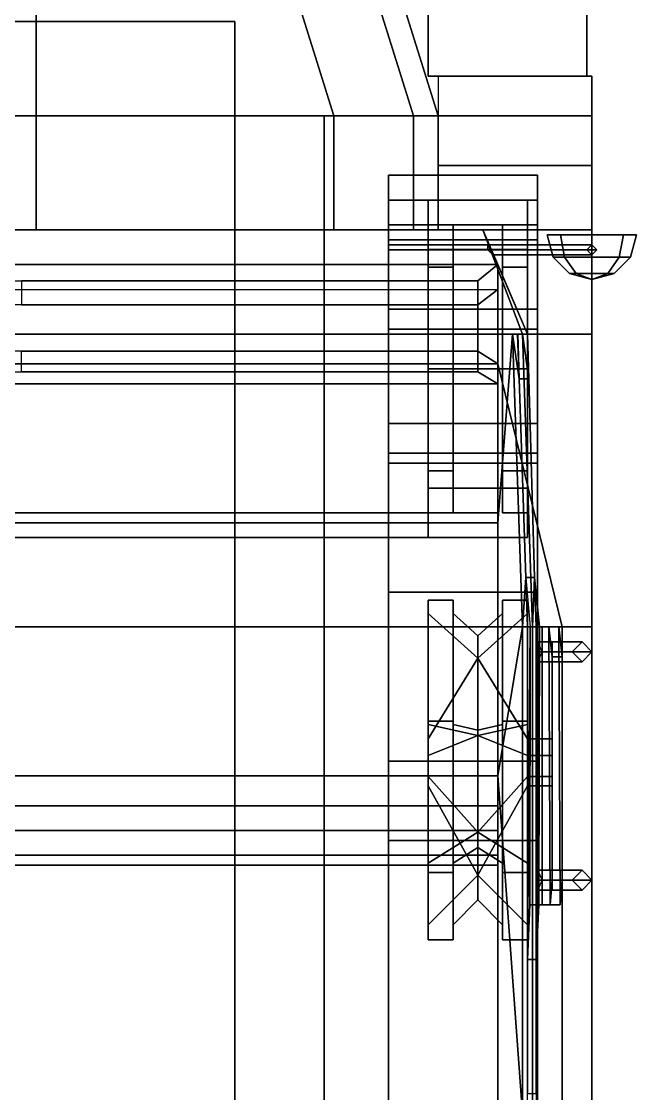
# Model space of a CAD drawing. Header units: millimetres. Extents: x -1.3 to 3, y -3.5 to 16.
# Drawn here: x 0.02 to 1.26, y -0.38 to 1.78 of the extents above; entities that cross this region are included whole.
import ezdxf

# ---------------------------------------------------------------- set-up
doc = ezdxf.new("R2010")
doc.units = ezdxf.units.MM
for name, color, linetype in [('fenders', 6, 'Continuous'), ('frame', 5, 'Continuous'), ('internals', 2, 'Continuous'), ('tent', 4, 'Continuous'), ('tracks', 3, 'Continuous'), ('wheels', 2, 'Continuous')]:
    doc.layers.add(name, color=color, linetype=linetype)

msp = doc.modelspace()

# ---------------------------------------------------------------- linework, layer by layer
for points in [[(-0.05, 2.9, 1.75), (-0.05, 1.59, 1.82), (0.05, 1.59, 1.82), (0.05, 2.9, 1.75)], [(0.05, 1.59, 1.82), (0.65, 1.59, 1.75), (0.24, 2.9, 1.72), (0.05, 2.9, 1.75)], [(0.24, 2.9, 1.72), (0.65, 1.59, 1.75), (0.81, 1.59, 1.69), (0.4, 2.9, 1.68)], [(0.81, 1.59, 1.69), (0.86, 1.59, 1.63), (0.45, 2.9, 1.63), (0.4, 2.9, 1.68)], [(0.86, 1.59, 1.63), (0.86, 1.59, 0.93), (0.45, 2.9, 0.93), (0.45, 2.9, 1.63)], [(0.84, 2.04, 0.51), (0.84, 1.67, 0.51), (0.84, 1.67, 0.94), (0.84, 2.04, 0.94)], [(1.16, 2.04, 0.51), (1.16, 1.67, 0.51), (0.84, 1.67, 0.51), (0.84, 2.04, 0.51)], [(0.84, 2.04, 0.94), (0.84, 1.67, 0.94), (1.16, 1.67, 0.94), (1.16, 2.04, 0.94)], [(1.16, 1.67, 0.94), (1.16, 1.67, 0.51), (1.16, 2.04, 0.51), (1.16, 2.04, 0.94)], [(0.84, 1.67, 0.94), (0.84, 1.67, 0.51), (1.16, 1.67, 0.51), (1.16, 1.67, 0.94)], [(0.05, 1.36, 1.82), (0.05, 1.59, 1.82), (-0.05, 1.59, 1.82), (-0.05, 1.36, 1.82)], [(0.65, 1.36, 1.75), (0.65, 1.59, 1.75), (0.05, 1.59, 1.82), (0.05, 1.36, 1.82)], [(0.63, -2.63, 1.21), (0.63, -3.01, 0.93), (0.63, 1.59, 0.93), (0.63, 1.15, 1.21)], [(0.63, 1.15, 1.21), (0.63, 1.59, 0.93), (0.63, 1.49, 1.06), (0.63, 1.36, 1.15)], [(0.81, 1.59, 1.69), (0.65, 1.59, 1.75), (0.65, 1.36, 1.75), (0.81, 1.36, 1.69)], [(0.86, 1.36, 1.63), (0.86, 1.59, 1.63), (0.81, 1.59, 1.69), (0.81, 1.36, 1.69)], [(0.86, 1.49, 1.06), (0.86, 1.59, 0.93), (0.86, 1.59, 1.63), (0.86, 1.36, 1.63)], [(0.86, 1.36, 1.15), (0.86, 1.49, 1.06), (0.86, 1.36, 1.63)], [(-0.95, 1.36, 1.84), (-0.98, 1.29, 1.86), (0.98, 1.29, 1.86), (0.95, 1.36, 1.84)], [(0.95, 1.36, 1.84), (0.05, 1.36, 1.82), (-0.05, 1.36, 1.82), (-0.95, 1.36, 1.84)], [(0.95, 1.36, 1.84), (0.65, 1.36, 1.75), (0.05, 1.36, 1.82), (0.95, 1.36, 1.84)], [(0.81, 1.36, 1.69), (0.65, 1.36, 1.75), (0.95, 1.36, 1.84)], [(0.95, 1.36, 1.84), (0.86, 1.36, 1.63), (0.81, 1.36, 1.69), (0.95, 1.36, 1.84)], [(0.95, 1.36, 1.84), (0.95, 1.36, 1.15), (0.86, 1.36, 1.15), (0.86, 1.36, 1.63)], [(0.98, 1.29, 1.86), (1.04, 1.15, 1.31), (0.95, 1.36, 1.15), (0.95, 1.36, 1.84)], [(1.04, 1.15, 1.31), (1.03, 1.15, 1.21), (0.95, 1.36, 1.15)], [(1.2336, 1.35, 1.9436), (1.26, 1.35, 1.88), (1.1064, 1.35, 1.8164), (1.08, 1.35, 1.88)], [(1.17, 1.35, 1.97), (1.2336, 1.35, 1.9436), (1.08, 1.35, 1.88), (1.1064, 1.35, 1.9436)], [(1.1149, 1.305, 1.9351), (1.1064, 1.35, 1.9436), (1.08, 1.35, 1.88), (1.0921, 1.305, 1.88)], [(1.0921, 1.305, 1.88), (1.08, 1.35, 1.88), (1.1064, 1.35, 1.8164), (1.1149, 1.305, 1.8249)], [(1.26, 1.35, 1.88), (1.2336, 1.35, 1.8164), (1.17, 1.35, 1.79), (1.1064, 1.35, 1.8164)], [(1.1149, 1.305, 1.8249), (1.1064, 1.35, 1.8164), (1.17, 1.35, 1.79), (1.17, 1.305, 1.8021)], [(1.17, 1.305, 1.9579), (1.17, 1.35, 1.97), (1.1064, 1.35, 1.9436), (1.1149, 1.305, 1.9351)], [(1.17, 1.305, 1.8021), (1.17, 1.35, 1.79), (1.2336, 1.35, 1.8164), (1.2251, 1.305, 1.8249)], [(1.2251, 1.305, 1.9351), (1.2336, 1.35, 1.9436), (1.17, 1.35, 1.97), (1.17, 1.305, 1.9579)], [(1.2479, 1.305, 1.88), (1.26, 1.35, 1.88), (1.2336, 1.35, 1.9436), (1.2251, 1.305, 1.9351)], [(1.2251, 1.305, 1.8249), (1.2336, 1.35, 1.8164), (1.26, 1.35, 1.88), (1.2479, 1.305, 1.88)], [(0.96, 1.33, 1.74), (0.96, 1.32, 1.75), (1.16, 1.32, 1.75), (1.17, 1.33, 1.74)], [(0.96, 1.32, 1.73), (0.96, 1.33, 1.74), (1.17, 1.33, 1.74), (1.18, 1.32, 1.73)], [(0.97, 1.31, 1.74), (0.96, 1.32, 1.73), (1.18, 1.32, 1.73), (1.17, 1.31, 1.74)], [(0.96, 1.32, 1.75), (0.97, 1.31, 1.74), (1.17, 1.31, 1.74), (1.16, 1.32, 1.75)], [(1.17, 1.33, 1.74), (1.16, 1.32, 1.75), (1.16, 1.32, 1.8), (1.17, 1.33, 1.81)], [(1.16, 1.32, 1.75), (1.17, 1.31, 1.74), (1.17, 1.31, 1.8), (1.16, 1.32, 1.8)], [(1.18, 1.32, 1.73), (1.17, 1.33, 1.74), (1.17, 1.33, 1.81), (1.18, 1.32, 1.8)], [(1.17, 1.31, 1.74), (1.18, 1.32, 1.73), (1.18, 1.32, 1.8), (1.17, 1.31, 1.8)], [(1.1382, 1.2721, 1.9118), (1.1149, 1.305, 1.9351), (1.0921, 1.305, 1.88), (1.125, 1.2721, 1.88)], [(1.125, 1.2721, 1.88), (1.0921, 1.305, 1.88), (1.1149, 1.305, 1.8249), (1.1382, 1.2721, 1.8482)], [(1.1382, 1.2721, 1.8482), (1.1149, 1.305, 1.8249), (1.17, 1.305, 1.8021), (1.17, 1.2721, 1.835)], [(1.17, 1.2721, 1.925), (1.17, 1.305, 1.9579), (1.1149, 1.305, 1.9351), (1.1382, 1.2721, 1.9118)], [(1.17, 1.2721, 1.835), (1.17, 1.305, 1.8021), (1.2251, 1.305, 1.8249), (1.2018, 1.2721, 1.8482)], [(1.2018, 1.2721, 1.9118), (1.2251, 1.305, 1.9351), (1.17, 1.305, 1.9579), (1.17, 1.2721, 1.925)], [(1.215, 1.2721, 1.88), (1.2479, 1.305, 1.88), (1.2251, 1.305, 1.9351), (1.2018, 1.2721, 1.9118)], [(1.2018, 1.2721, 1.8482), (1.2251, 1.305, 1.8249), (1.2479, 1.305, 1.88), (1.215, 1.2721, 1.88)], [(-0.98, 1.29, 1.86), (-1.04, 1.15, 1.86), (1.04, 1.15, 1.86), (0.98, 1.29, 1.86)], [(0.94, 1.2573, 1.95), (0.98, 1.29, 1.86), (-0.98, 1.29, 1.86), (-0.94, 1.2573, 1.95)], [(0.98, 1.09, 2.41), (0.98, 1.29, 1.86), (0.94, 1.2573, 1.95), (0.94, 1.1155, 2.34)], [(1.04, 1.15, 1.86), (1.04, 1.15, 1.31), (1.04, 1.15, 1.31), (0.98, 1.29, 1.86)], [(0.98, 1.05, 2.41), (0.98, 1.24, 1.86), (0.98, 1.29, 1.86), (0.98, 1.09, 2.41)], [(0.02, 1.2573, 1.95), (0.02, 1.2089, 1.95), (0.94, 1.2089, 1.95), (0.94, 1.2573, 1.95)], [(0.94, 1.2573, 1.95), (0.94, 1.2089, 1.95), (0.94, 1.0742, 2.34), (0.94, 1.1155, 2.34)], [(1.17, 1.26, 1.88), (1.1382, 1.2721, 1.9118), (1.125, 1.2721, 1.88), (1.17, 1.26, 1.88)], [(1.17, 1.26, 1.88), (1.125, 1.2721, 1.88), (1.1382, 1.2721, 1.8482), (1.17, 1.26, 1.88)], [(1.17, 1.26, 1.88), (1.17, 1.2721, 1.925), (1.1382, 1.2721, 1.9118), (1.17, 1.26, 1.88)], [(1.17, 1.26, 1.88), (1.1382, 1.2721, 1.8482), (1.17, 1.2721, 1.835), (1.17, 1.26, 1.88)], [(1.17, 1.26, 1.88), (1.2018, 1.2721, 1.9118), (1.17, 1.2721, 1.925), (1.17, 1.26, 1.88)], [(1.17, 1.26, 1.88), (1.215, 1.2721, 1.88), (1.2018, 1.2721, 1.9118), (1.17, 1.26, 1.88)], [(1.17, 1.26, 1.88), (1.2018, 1.2721, 1.8482), (1.215, 1.2721, 1.88), (1.17, 1.26, 1.88)], [(1.17, 1.26, 1.88), (1.17, 1.2721, 1.835), (1.2018, 1.2721, 1.8482), (1.17, 1.26, 1.88)], [(-0.94, 1.2089, 1.95), (-0.98, 1.24, 1.86), (0.98, 1.24, 1.86), (0.94, 1.2089, 1.95)], [(0.94, 1.0742, 2.34), (0.94, 1.2089, 1.95), (0.98, 1.24, 1.86), (0.98, 1.05, 2.41)], [(-1.04, 1.15, 1.86), (-0.98, 1.15, 1.85), (-0.06, 1.15, 1.85), (1.04, 1.15, 1.86)], [(-1.0204, 1.15, 1.4), (-1.02, 1.15, 1.31), (1.02, 1.15, 1.31), (1.0204, 1.15, 1.4)], [(-1.02, 1.15, 1.31), (-1.01, 1.15, 1.21), (1.01, 1.15, 1.21), (1.02, 1.15, 1.31)], [(-0.98, 0.77, 1.21), (0.98, 0.77, 1.21), (1.01, 1.15, 1.21), (-1.01, 1.15, 1.21)], [(-0.06, 1.15, 1.85), (-0.06, 1.15, 1.4), (1.0204, 1.15, 1.4), (1.04, 1.15, 1.86)], [(0.98, 0.26, 1.21), (1.03, 0.56, 1.21), (1.01, 1.15, 1.21), (0.98, 0.77, 1.21)], [(1.0231, 1.06, 1.31), (1.01, 1.15, 1.21), (1.03, 0.56, 1.21), (1.0366, 0.66, 1.31)], [(1.0231, 1.06, 1.31), (1.02, 1.15, 1.31), (1.01, 1.15, 1.21)], [(1.0231, 1.06, 1.31), (1.0204, 1.15, 1.4), (1.02, 1.15, 1.31)], [(1.0427, 1.06, 1.31), (1.04, 1.15, 1.4), (1.0204, 1.15, 1.4), (1.0231, 1.06, 1.31)], [(1.04, 1.15, 1.4), (1.04, 1.15, 1.86), (1.04, 1.15, 1.86), (1.0204, 1.15, 1.4)], [(1.05, 0.56, 1.21), (1.03, 1.15, 1.21), (1.0427, 1.06, 1.31), (1.0545, 0.66, 1.31)], [(1.0427, 1.06, 1.31), (1.03, 1.15, 1.21), (1.04, 1.15, 1.31), (1.0427, 1.06, 1.31)], [(1.0427, 1.06, 1.31), (1.04, 1.15, 1.31), (1.04, 1.15, 1.4), (1.0427, 1.06, 1.31)], [(0.98, 1.09, 2.41), (0.94, 1.1155, 2.34), (-0.94, 1.1155, 2.34), (-0.98, 1.09, 2.41)], [(0.94, 1.1155, 2.34), (0.94, 1.0742, 2.34), (0.02, 1.0742, 2.34), (0.02, 1.1155, 2.34)], [(-0.98, 1.09, 2.41), (-0.98, 1.05, 2.41), (0.98, 1.05, 2.41), (0.98, 1.09, 2.41)], [(-0.98, 1.05, 2.41), (-0.94, 1.0742, 2.34), (0.94, 1.0742, 2.34), (0.98, 1.05, 2.41)], [(1.054, 0.66, 1.31), (1.0427, 1.06, 1.31), (1.0231, 1.06, 1.31), (1.0366, 0.66, 1.31)], [(1.04, 0.56, 1.31), (1.0366, 0.66, 1.31), (1.03, 0.56, 1.21)], [(1.0641, 0.56, 1.4), (1.0545, 0.66, 1.31), (1.0366, 0.66, 1.31), (1.0453, 0.56, 1.4)], [(1.05, 0.56, 1.21), (1.05, 0.56, 1.21), (1.0545, 0.66, 1.31), (1.0574, 0.56, 1.31)], [(1.0574, 0.56, 1.31), (1.0574, 0.56, 1.31), (1.0545, 0.66, 1.31), (1.0641, 0.56, 1.4)], [(1.03, -0.42, 1.21), (1.03, -0.42, 1.21), (1.03, 0.56, 1.21), (0.98, 0.26, 1.21)], [(1.04, 0.56, 1.31), (1.03, 0.56, 1.21), (1.03, -1.77, 1.21), (1.04, -1.77, 1.31)], [(1.04, -0.11, 1.31), (1.0447, 0, 1.39), (1.0453, 0.56, 1.4)], [(1.0453, 0.56, 1.4), (1.04, 0.56, 1.31), (1.04, -0.11, 1.31)], [(1.05, 0.56, 1.48), (1.0453, 0.56, 1.4), (1.0447, 0, 1.39), (1.05, 0, 1.48)], [(1.07, 0.56, 1.48), (1.0641, 0.56, 1.4), (1.0453, 0.56, 1.4), (1.05, 0.56, 1.48)], [(1.05, -1.77, 1.21), (1.05, 0.56, 1.21), (1.0574, 0.56, 1.31), (1.0574, -1.77, 1.31)], [(1.083, 0.56, 1.86), (1.05, 0.56, 1.48), (1.05, 0, 1.48), (1.0857, 0, 1.89)], [(1.103, 0.56, 1.86), (1.07, 0.56, 1.48), (1.05, 0.56, 1.48), (1.083, 0.56, 1.86)], [(1.0641, 0.56, 1.4), (1.0641, 0.56, 1.4), (1.0633, 0, 1.39), (1.0574, -0.11, 1.31)], [(1.0574, -0.11, 1.31), (1.0574, -0.11, 1.31), (1.0574, 0.56, 1.31), (1.0641, 0.56, 1.4)], [(1.0633, 0, 1.39), (1.0641, 0.56, 1.4), (1.07, 0.56, 1.48), (1.07, 0, 1.48)], [(1.07, 0, 1.48), (1.07, 0.56, 1.48), (1.103, 0.56, 1.86), (1.1057, 0, 1.89)], [(1.09, 0.5, 1.94), (1.083, 0.56, 1.86), (1.0857, 0, 1.89), (1.09, 0.05, 1.94)], [(1.11, 0.5, 1.94), (1.103, 0.56, 1.86), (1.083, 0.56, 1.86), (1.09, 0.5, 1.94)], [(1.1057, 0, 1.89), (1.103, 0.56, 1.86), (1.11, 0.5, 1.94), (1.11, 0.05, 1.94)], [(1.06, 0.53, 1.46), (1.07, 0.51, 1.48), (1.13, 0.51, 1.48), (1.15, 0.53, 1.46)], [(1.06, 0.51, 1.44), (1.06, 0.53, 1.46), (1.15, 0.53, 1.46), (1.17, 0.51, 1.44)], [(1.09, 0.53, 1.75), (1.09, 0.51, 1.77), (1.17, 0.51, 1.77), (1.15, 0.53, 1.75)], [(1.09, 0.51, 1.73), (1.09, 0.53, 1.75), (1.15, 0.53, 1.75), (1.13, 0.51, 1.73)], [(1.13, 0.51, 1.73), (1.15, 0.53, 1.75), (1.15, 0.53, 1.46), (1.13, 0.51, 1.48)], [(1.15, 0.53, 1.75), (1.17, 0.51, 1.77), (1.17, 0.51, 1.44), (1.15, 0.53, 1.46)], [(1.07, 0.51, 1.48), (1.06, 0.49, 1.46), (1.15, 0.49, 1.46), (1.13, 0.51, 1.48)], [(1.06, 0.49, 1.46), (1.06, 0.51, 1.44), (1.17, 0.51, 1.44), (1.15, 0.49, 1.46)], [(1.09, 0.51, 1.77), (1.09, 0.49, 1.75), (1.15, 0.49, 1.75), (1.17, 0.51, 1.77)], [(1.09, 0.49, 1.75), (1.09, 0.51, 1.73), (1.13, 0.51, 1.73), (1.15, 0.49, 1.75)], [(1.11, 0.05, 1.94), (1.11, 0.5, 1.94), (1.09, 0.5, 1.94), (1.09, 0.05, 1.94)], [(1.15, 0.49, 1.75), (1.13, 0.51, 1.73), (1.13, 0.51, 1.48), (1.15, 0.49, 1.46)], [(1.17, 0.51, 1.77), (1.15, 0.49, 1.75), (1.15, 0.49, 1.46), (1.17, 0.51, 1.44)], [(-1.03, -0.42, 1.21), (1.03, -0.42, 1.21), (0.98, 0.26, 1.21), (-0.98, 0.26, 1.21)], [(1.06, 0.05, 1.44), (1.06, 0.07, 1.46), (1.15, 0.07, 1.46), (1.17, 0.05, 1.44)], [(1.06, 0.07, 1.46), (1.07, 0.05, 1.48), (1.13, 0.05, 1.48), (1.15, 0.07, 1.46)], [(1.09, 0.05, 1.73), (1.09, 0.07, 1.75), (1.15, 0.07, 1.75), (1.13, 0.05, 1.73)], [(1.09, 0.07, 1.75), (1.09, 0.05, 1.77), (1.17, 0.05, 1.77), (1.15, 0.07, 1.75)], [(1.13, 0.05, 1.73), (1.15, 0.07, 1.75), (1.15, 0.07, 1.46), (1.13, 0.05, 1.48)], [(1.15, 0.07, 1.75), (1.17, 0.05, 1.77), (1.17, 0.05, 1.44), (1.15, 0.07, 1.46)], [(1.06, 0.03, 1.46), (1.06, 0.05, 1.44), (1.17, 0.05, 1.44), (1.15, 0.03, 1.46)], [(1.07, 0.05, 1.48), (1.06, 0.03, 1.46), (1.15, 0.03, 1.46), (1.13, 0.05, 1.48)], [(1.1057, 0, 1.89), (1.11, 0.05, 1.94), (1.09, 0.05, 1.94), (1.0857, 0, 1.89)], [(1.09, 0.03, 1.75), (1.09, 0.05, 1.73), (1.13, 0.05, 1.73), (1.15, 0.03, 1.75)], [(1.09, 0.05, 1.77), (1.09, 0.03, 1.75), (1.15, 0.03, 1.75), (1.17, 0.05, 1.77)], [(1.15, 0.03, 1.75), (1.13, 0.05, 1.73), (1.13, 0.05, 1.48), (1.15, 0.03, 1.46)], [(1.17, 0.05, 1.77), (1.15, 0.03, 1.75), (1.15, 0.03, 1.46), (1.17, 0.05, 1.44)], [(1.0574, -0.11, 1.31), (1.0633, 0, 1.39), (1.0447, 0, 1.39), (1.04, -0.11, 1.31)], [(1.0633, 0, 1.39), (1.07, 0, 1.48), (1.05, 0, 1.48), (1.0447, 0, 1.39)], [(1.07, 0, 1.48), (1.1057, 0, 1.89), (1.0857, 0, 1.89), (1.05, 0, 1.48)], [(1.0574, -0.38, 1.31), (1.0574, -0.11, 1.31), (1.04, -0.11, 1.31), (1.04, -0.38, 1.31)]]:
    msp.add_3dface(points)
at = {"layer": 'fenders'}
for points in [[(0.86, 1.67, 0.74), (0.86, 1.59, 0.93), (1.17, 1.59, 0.93), (1.17, 1.67, 0.74)], [(0.86, 1.67, 0.55), (0.86, 1.67, 0.74), (1.17, 1.67, 0.74), (1.17, 1.67, 0.55)], [(1.17, 1.67, 0.74), (1.17, 1.59, 0.93), (1.17, 1.54, 0.8), (1.17, 1.58, 0.69)], [(1.17, 1.67, 0.55), (1.17, 1.67, 0.74), (1.17, 1.58, 0.69), (1.17, 1.58, 0.57)], [(0.86, 1.59, 0.93), (0.86, 1.49, 1.06), (1.17, 1.49, 1.06), (1.17, 1.59, 0.93)], [(1.17, 1.59, 0.93), (1.17, 1.49, 1.06), (1.17, 1.49, 0.89), (1.17, 1.54, 0.8)], [(0.86, 1.49, 1.06), (0.86, 1.36, 1.15), (1.17, 1.36, 1.15), (1.17, 1.49, 1.06)], [(1.17, 1.49, 1.06), (1.17, 1.36, 1.15), (1.17, 1.36, 1.02), (1.17, 1.49, 0.89)], [(0.95, 1.36, 1.15), (1.03, 1.15, 1.21), (1.17, 1.15, 1.21), (1.17, 1.36, 1.15)], [(1.17, 1.36, 1.15), (1.17, 1.15, 1.21), (1.17, 1.15, 1.11), (1.17, 1.36, 1.02)], [(1.03, 1.15, 1.21), (1.05, 0.56, 1.21), (1.17, 0.56, 1.21), (1.17, 1.15, 1.21)], [(1.17, 1.15, 1.21), (1.17, 0.56, 1.21), (1.17, 0.56, 1.11), (1.17, 1.15, 1.11)], [(1.05, 0.56, 1.21), (1.05, -2.63, 1.21), (1.17, -2.63, 1.21), (1.17, 0.56, 1.21)], [(1.17, 0.56, 1.21), (1.17, -2.63, 1.21), (1.17, -2.56, 1.11), (1.17, 0.56, 1.11)]]:
    msp.add_3dface(points, dxfattribs=at)
at = {"layer": 'frame'}
for points in [[(-0.45, 1.78, 0.93), (-0.45, -3.07, 0.93), (0.45, -3.07, 0.93), (0.45, 1.78, 0.93)], [(0.45, 1.78, 0.67), (0.45, 1.29, 0.39), (-0.45, 1.29, 0.39), (-0.45, 1.78, 0.67)], [(0.31, 1.78, 0.93), (0.31, 1.78, 0.67), (-0.31, 1.78, 0.67), (-0.31, 1.78, 0.93)], [(0.45, -3.07, 0.93), (0.45, -3.07, 0.62), (0.45, 1.78, 0.67), (0.45, 1.78, 0.93)], [(0.45, -3.07, 0.62), (0.45, -2.73, 0.39), (0.45, 1.29, 0.39), (0.45, 1.78, 0.67)], [(0.45, 1.29, 0.39), (0.45, -2.73, 0.39), (-0.45, -2.73, 0.39), (-0.45, 1.29, 0.39)]]:
    msp.add_3dface(points, dxfattribs=at)
at = {"layer": 'internals'}
for points in [[(0.98, 0.74, 1.53), (0.98, 0.79, 1.48), (-0.98, 0.79, 1.48), (-0.98, 0.74, 1.53)], [(0.98, 0.79, 1.48), (0.98, 0.79, 1.42), (-0.98, 0.79, 1.42), (-0.98, 0.79, 1.48)], [(0.98, 0.79, 1.42), (0.98, 0.77, 1.39), (-0.98, 0.77, 1.39), (-0.98, 0.79, 1.42)], [(0.98, 0.26, 1.49), (0.98, 0.26, 1.21), (0.98, 0.79, 1.48), (0.98, 0.74, 1.53)], [(0.98, 0.26, 1.21), (0.98, 0.77, 1.39), (0.98, 0.79, 1.42), (0.98, 0.79, 1.48)], [(0.98, 0.77, 1.39), (0.98, 0.77, 1.21), (-0.98, 0.77, 1.21), (-0.98, 0.77, 1.39)], [(0.98, 0.26, 1.21), (0.98, 0.77, 1.21), (0.98, 0.77, 1.21), (0.98, 0.77, 1.39)], [(-0.98, 0.74, 1.53), (-0.98, 0.26, 1.49), (0.98, 0.26, 1.49), (0.98, 0.74, 1.53)], [(0.98, 0.2, 1.95), (0.98, 0.26, 1.49), (-0.98, 0.26, 1.49), (-0.98, 0.2, 1.95)], [(0.98, 0.26, 1.21), (0.98, 0.08, 1.94), (-0.98, 0.08, 1.94), (-0.98, 0.26, 1.21)], [(0.98, 0.15, 1.98), (0.98, 0.26, 1.21), (0.98, 0.26, 1.49), (0.98, 0.2, 1.95)], [(0.98, 0.1, 1.98), (0.98, 0.08, 1.94), (0.98, 0.26, 1.21), (0.98, 0.15, 1.98)], [(-0.98, 0.2, 1.95), (-0.98, 0.15, 1.98), (0.98, 0.15, 1.98), (0.98, 0.2, 1.95)], [(-0.98, 0.15, 1.98), (-0.98, 0.1, 1.98), (0.98, 0.1, 1.98), (0.98, 0.15, 1.98)], [(-0.98, 0.1, 1.98), (-0.98, 0.08, 1.94), (0.98, 0.08, 1.94), (0.98, 0.1, 1.98)]]:
    msp.add_3dface(points, dxfattribs=at)
at = {"layer": 'tent'}
for points in [[(-0.98, 1.09, 2.42), (-0.98, 0.56, 2.61), (0.98, 0.56, 2.61), (0.98, 1.09, 2.42)], [(1.11, 0.56, 2.41), (0.98, 1.09, 2.41), (0.98, 1.09, 2.42), (1.11, 0.56, 2.54)], [(1.11, 0.56, 2.54), (0.98, 1.09, 2.42), (0.98, 1.09, 2.42), (0.98, 0.56, 2.61)], [(-0.98, 0.56, 2.61), (-0.98, -0.48, 2.67), (0.98, -0.48, 2.67), (0.98, 0.56, 2.61)], [(1.11, -0.48, 2.58), (1.11, 0.56, 2.54), (0.98, 0.56, 2.61), (0.98, -0.48, 2.67)], [(1.11, -0.48, 2.41), (1.11, 0.56, 2.41), (1.11, 0.56, 2.54), (1.11, -0.48, 2.58)]]:
    msp.add_3dface(points, dxfattribs=at)
at = {"layer": 'tracks'}
for points in [[(1.06, 1.37, 0.86), (1.06, 1.47, 0.69), (0.76, 1.47, 0.69), (0.76, 1.37, 0.86)], [(0.76, 1.37, 0.86), (0.76, 1.47, 0.69), (0.76, 1.42, 0.69), (0.76, 1.33, 0.82)], [(1.06, 1.47, 0.69), (1.06, 1.47, 0.49), (0.76, 1.47, 0.49), (0.76, 1.47, 0.69)], [(0.76, 1.47, 0.69), (0.76, 1.47, 0.49), (0.76, 1.42, 0.49), (0.76, 1.42, 0.69)], [(0.76, 1.47, 0.49), (0.76, 1.34, 0.29), (0.76, 1.32, 0.33), (0.76, 1.42, 0.49)], [(1.06, 1.47, 0.49), (1.06, 1.34, 0.29), (0.76, 1.34, 0.29), (0.76, 1.47, 0.49)], [(1.06, 1.42, 0.69), (1.06, 1.47, 0.69), (1.06, 1.37, 0.86), (1.06, 1.33, 0.82)], [(1.06, 1.42, 0.49), (1.06, 1.47, 0.49), (1.06, 1.47, 0.69), (1.06, 1.42, 0.69)], [(1.06, 1.32, 0.33), (1.06, 1.34, 0.29), (1.06, 1.47, 0.49), (1.06, 1.42, 0.49)], [(0.76, 1.33, 0.82), (0.76, 1.42, 0.69), (1.06, 1.42, 0.69), (1.06, 1.33, 0.82)], [(0.76, 1.42, 0.69), (0.76, 1.42, 0.49), (1.06, 1.42, 0.49), (1.06, 1.42, 0.69)], [(0.76, 1.42, 0.49), (0.76, 1.32, 0.33), (1.06, 1.32, 0.33), (1.06, 1.42, 0.49)], [(0.76, 1.2, 0.99), (0.76, 1.37, 0.86), (0.76, 1.33, 0.82), (0.76, 1.16, 0.93)], [(1.06, 1.2, 0.99), (1.06, 1.37, 0.86), (0.76, 1.37, 0.86), (0.76, 1.2, 0.99)], [(1.06, 1.33, 0.82), (1.06, 1.37, 0.86), (1.06, 1.2, 0.99), (1.06, 1.16, 0.93)], [(0.76, 1.34, 0.29), (0.76, 0.91, 0.1), (0.76, 0.89, 0.14), (0.76, 1.32, 0.33)], [(1.06, 1.34, 0.29), (1.06, 0.91, 0.1), (0.76, 0.91, 0.1), (0.76, 1.34, 0.29)], [(1.06, 0.89, 0.14), (1.06, 0.91, 0.1), (1.06, 1.34, 0.29), (1.06, 1.32, 0.33)], [(0.76, 1.16, 0.93), (0.76, 1.33, 0.82), (1.06, 1.33, 0.82), (1.06, 1.16, 0.93)], [(0.76, 1.32, 0.33), (0.76, 0.89, 0.14), (1.06, 0.89, 0.14), (1.06, 1.32, 0.33)], [(1.06, 0.97, 0.99), (1.06, 1.2, 0.99), (0.76, 1.2, 0.99), (0.76, 0.97, 0.99)], [(0.76, 0.97, 0.99), (0.76, 1.2, 0.99), (0.76, 1.16, 0.93), (0.76, 0.97, 0.93)], [(1.06, 1.16, 0.93), (1.06, 1.2, 0.99), (1.06, 0.97, 0.99), (1.06, 0.97, 0.93)], [(0.76, 0.97, 0.93), (0.76, 1.16, 0.93), (1.06, 1.16, 0.93), (1.06, 0.97, 0.93)], [(0.76, 0.63, 0.87), (0.76, 0.97, 0.93), (1.06, 0.97, 0.93), (1.06, 0.63, 0.87)], [(0.76, 0.63, 0.93), (0.76, 0.97, 0.99), (0.76, 0.97, 0.93), (0.76, 0.63, 0.87)], [(1.06, 0.63, 0.93), (1.06, 0.97, 0.99), (0.76, 0.97, 0.99), (0.76, 0.63, 0.93)], [(1.06, 0.97, 0.93), (1.06, 0.97, 0.99), (1.06, 0.63, 0.93), (1.06, 0.63, 0.87)], [(0.76, 0.91, 0.1), (0.76, 0.13, 0.04), (0.76, 0.13, 0.1), (0.76, 0.89, 0.14)], [(1.06, 0.91, 0.1), (1.06, 0.13, 0.04), (0.76, 0.13, 0.04), (0.76, 0.91, 0.1)], [(1.06, 0.13, 0.1), (1.06, 0.13, 0.04), (1.06, 0.91, 0.1), (1.06, 0.89, 0.14)], [(0.76, 0.89, 0.14), (0.76, 0.13, 0.1), (1.06, 0.13, 0.1), (1.06, 0.89, 0.14)], [(1.06, 0.29, 0.87), (1.06, 0.63, 0.93), (0.76, 0.63, 0.93), (0.76, 0.29, 0.87)], [(0.76, 0.29, 0.87), (0.76, 0.63, 0.93), (0.76, 0.63, 0.87), (0.76, 0.29, 0.82)], [(0.76, 0.29, 0.82), (0.76, 0.63, 0.87), (1.06, 0.63, 0.87), (1.06, 0.29, 0.82)], [(1.06, 0.63, 0.87), (1.06, 0.63, 0.93), (1.06, 0.29, 0.87), (1.06, 0.29, 0.82)], [(0.76, -2.02, 0.87), (0.76, 0.29, 0.87), (0.76, 0.29, 0.82), (0.76, -2.02, 0.82)], [(1.06, -2.02, 0.87), (1.06, 0.29, 0.87), (0.76, 0.29, 0.87), (0.76, -2.02, 0.87)], [(0.76, -2.02, 0.82), (0.76, 0.29, 0.82), (1.06, 0.29, 0.82), (1.06, -2.02, 0.82)], [(1.06, 0.29, 0.82), (1.06, 0.29, 0.87), (1.06, -2.02, 0.87), (1.06, -2.02, 0.82)], [(0.76, 0.13, 0.04), (0.76, -2.2, 0.04), (0.76, -2.2, 0.1), (0.76, 0.13, 0.1)], [(1.06, 0.13, 0.04), (1.06, -2.2, 0.04), (0.76, -2.2, 0.04), (0.76, 0.13, 0.04)], [(0.76, 0.13, 0.1), (0.76, -2.2, 0.1), (1.06, -2.2, 0.1), (1.06, 0.13, 0.1)], [(1.06, -2.2, 0.1), (1.06, -2.2, 0.04), (1.06, 0.13, 0.04), (1.06, 0.13, 0.1)]]:
    msp.add_3dface(points, dxfattribs=at)
at = {"layer": 'wheels'}
for points in [[(1.04, 1.3204, 0.8104), (1.04, 1.42, 0.57), (0.84, 1.42, 0.57), (0.84, 1.3204, 0.8104)], [(0.84, 1.3204, 0.8104), (0.84, 1.42, 0.57), (0.84, 1.37, 0.57), (0.84, 1.2851, 0.7751)], [(1.04, 1.42, 0.57), (1.04, 1.3204, 0.3296), (0.84, 1.3204, 0.3296), (0.84, 1.42, 0.57)], [(0.84, 1.42, 0.57), (0.84, 1.3204, 0.3296), (0.84, 1.2851, 0.3649), (0.84, 1.37, 0.57)], [(1.04, 1.42, 0.57), (1.04, 1.3204, 0.8104), (1.04, 1.2851, 0.7751), (1.04, 1.37, 0.57)], [(1.04, 1.3204, 0.3296), (1.04, 1.42, 0.57), (1.04, 1.37, 0.57), (1.04, 1.2851, 0.3649)], [(0.89, 1.2851, 0.3649), (0.89, 1.37, 0.57), (0.84, 1.37, 0.57), (0.84, 1.2851, 0.3649)], [(0.89, 1.37, 0.57), (0.89, 1.2851, 0.7751), (0.84, 1.2851, 0.7751), (0.84, 1.37, 0.57)], [(0.89, 0.8749, 0.3649), (0.89, 1.37, 0.57), (0.89, 1.2851, 0.3649), (0.89, 1.08, 0.28)], [(0.89, 0.79, 0.57), (0.89, 1.2851, 0.7751), (0.89, 1.37, 0.57), (0.89, 0.8749, 0.3649)], [(0.99, 1.2851, 0.7751), (0.99, 1.08, 0.86), (0.99, 0.8749, 0.7751), (0.99, 1.37, 0.57)], [(0.99, 1.37, 0.57), (0.99, 0.8749, 0.7751), (0.99, 0.79, 0.57), (0.99, 1.2851, 0.3649)], [(0.99, 1.37, 0.57), (0.99, 1.2851, 0.3649), (1.04, 1.2851, 0.3649), (1.04, 1.37, 0.57)], [(0.99, 1.2851, 0.7751), (0.99, 1.37, 0.57), (1.04, 1.37, 0.57), (1.04, 1.2851, 0.7751)], [(1.04, 1.3204, 0.3296), (1.04, 1.08, 0.23), (0.84, 1.08, 0.23), (0.84, 1.3204, 0.3296)], [(0.84, 1.3204, 0.3296), (0.84, 1.08, 0.23), (0.84, 1.08, 0.28), (0.84, 1.2851, 0.3649)], [(0.84, 1.08, 0.91), (0.84, 1.3204, 0.8104), (0.84, 1.2851, 0.7751), (0.84, 1.08, 0.86)], [(1.04, 1.08, 0.91), (1.04, 1.3204, 0.8104), (0.84, 1.3204, 0.8104), (0.84, 1.08, 0.91)], [(1.04, 1.08, 0.23), (1.04, 1.3204, 0.3296), (1.04, 1.2851, 0.3649), (1.04, 1.08, 0.28)], [(1.04, 1.3204, 0.8104), (1.04, 1.08, 0.91), (1.04, 1.08, 0.86), (1.04, 1.2851, 0.7751)], [(0.89, 1.08, 0.28), (0.89, 1.2851, 0.3649), (0.84, 1.2851, 0.3649), (0.84, 1.08, 0.28)], [(0.89, 1.2851, 0.7751), (0.89, 1.08, 0.86), (0.84, 1.08, 0.86), (0.84, 1.2851, 0.7751)], [(0.89, 0.8749, 0.7751), (0.89, 1.08, 0.86), (0.89, 1.2851, 0.7751), (0.89, 0.79, 0.57)], [(0.99, 1.2851, 0.3649), (0.99, 0.79, 0.57), (0.99, 0.8749, 0.3649), (0.99, 1.08, 0.28)], [(0.99, 1.2851, 0.3649), (0.99, 1.08, 0.28), (1.04, 1.08, 0.28), (1.04, 1.2851, 0.3649)], [(0.99, 1.08, 0.86), (0.99, 1.2851, 0.7751), (1.04, 1.2851, 0.7751), (1.04, 1.08, 0.86)], [(1.04, 1.08, 0.23), (1.04, 0.8396, 0.3296), (0.84, 0.8396, 0.3296), (0.84, 1.08, 0.23)], [(0.89, 0.8749, 0.3649), (0.89, 1.08, 0.28), (0.84, 1.08, 0.28), (0.84, 0.8749, 0.3649)], [(0.84, 1.08, 0.23), (0.84, 0.8396, 0.3296), (0.84, 0.8749, 0.3649), (0.84, 1.08, 0.28)], [(0.89, 1.08, 0.86), (0.89, 0.8749, 0.7751), (0.84, 0.8749, 0.7751), (0.84, 1.08, 0.86)], [(0.84, 0.8396, 0.8104), (0.84, 1.08, 0.91), (0.84, 1.08, 0.86), (0.84, 0.8749, 0.7751)], [(1.04, 0.8396, 0.8104), (1.04, 1.08, 0.91), (0.84, 1.08, 0.91), (0.84, 0.8396, 0.8104)], [(0.99, 1.08, 0.28), (0.99, 0.8749, 0.3649), (1.04, 0.8749, 0.3649), (1.04, 1.08, 0.28)], [(0.99, 0.8749, 0.7751), (0.99, 1.08, 0.86), (1.04, 1.08, 0.86), (1.04, 0.8749, 0.7751)], [(1.04, 0.8396, 0.3296), (1.04, 1.08, 0.23), (1.04, 1.08, 0.28), (1.04, 0.8749, 0.3649)], [(1.04, 1.08, 0.91), (1.04, 0.8396, 0.8104), (1.04, 0.8749, 0.7751), (1.04, 1.08, 0.86)], [(0.84, 0.74, 0.57), (0.84, 0.8396, 0.8104), (0.84, 0.8749, 0.7751), (0.84, 0.79, 0.57)], [(0.89, 0.79, 0.57), (0.89, 0.8749, 0.3649), (0.84, 0.8749, 0.3649), (0.84, 0.79, 0.57)], [(0.89, 0.8749, 0.7751), (0.89, 0.79, 0.57), (0.84, 0.79, 0.57), (0.84, 0.8749, 0.7751)], [(0.84, 0.8396, 0.3296), (0.84, 0.74, 0.57), (0.84, 0.79, 0.57), (0.84, 0.8749, 0.3649)], [(0.99, 0.8749, 0.3649), (0.99, 0.79, 0.57), (1.04, 0.79, 0.57), (1.04, 0.8749, 0.3649)], [(0.99, 0.79, 0.57), (0.99, 0.8749, 0.7751), (1.04, 0.8749, 0.7751), (1.04, 0.79, 0.57)], [(1.04, 0.8396, 0.8104), (1.04, 0.74, 0.57), (1.04, 0.79, 0.57), (1.04, 0.8749, 0.7751)], [(1.04, 0.74, 0.57), (1.04, 0.8396, 0.3296), (1.04, 0.8749, 0.3649), (1.04, 0.79, 0.57)], [(1.04, 0.74, 0.57), (1.04, 0.8396, 0.8104), (0.84, 0.8396, 0.8104), (0.84, 0.74, 0.57)], [(1.04, 0.8396, 0.3296), (1.04, 0.74, 0.57), (0.84, 0.74, 0.57), (0.84, 0.8396, 0.3296)], [(0.89, 0.3701, 0.811), (0.89, 0.6143, 0.6162), (0.84, 0.6143, 0.6162), (0.84, 0.3701, 0.811)], [(0.84, 0.3701, 0.811), (0.84, 0.6143, 0.6162), (0.84, 0.5873, 0.6032), (0.84, 0.3634, 0.7817)], [(0.89, 0.6143, 0.3038), (0.89, 0.3701, 0.109), (0.84, 0.3701, 0.109), (0.84, 0.6143, 0.3038)], [(0.84, 0.6143, 0.3038), (0.84, 0.3701, 0.109), (0.84, 0.3634, 0.1383), (0.84, 0.5873, 0.3168)], [(0.89, 0.6143, 0.6162), (0.89, 0.6143, 0.3038), (0.84, 0.6143, 0.3038), (0.84, 0.6143, 0.6162)], [(0.84, 0.6143, 0.6162), (0.84, 0.6143, 0.3038), (0.84, 0.5873, 0.3168), (0.84, 0.5873, 0.6032)], [(0.89, 0.3701, 0.109), (0.89, 0.6143, 0.3038), (0.89, 0.5873, 0.3168), (0.89, 0.3634, 0.1383)], [(0.89, 0.6143, 0.6162), (0.89, 0.3701, 0.811), (0.89, 0.3634, 0.7817), (0.89, 0.5873, 0.6032)], [(0.89, 0.6143, 0.3038), (0.89, 0.6143, 0.6162), (0.89, 0.5873, 0.6032), (0.89, 0.5873, 0.3168)], [(0.99, 0.6143, 0.6162), (0.99, 0.3701, 0.811), (1.04, 0.3701, 0.811), (1.04, 0.6143, 0.6162)], [(0.99, 0.3701, 0.109), (0.99, 0.6143, 0.3038), (1.04, 0.6143, 0.3038), (1.04, 0.3701, 0.109)], [(0.99, 0.6143, 0.3038), (0.99, 0.6143, 0.6162), (1.04, 0.6143, 0.6162), (1.04, 0.6143, 0.3038)], [(0.99, 0.6143, 0.3038), (0.99, 0.3701, 0.109), (0.99, 0.3634, 0.1383), (0.99, 0.5873, 0.3168)], [(0.99, 0.3701, 0.811), (0.99, 0.6143, 0.6162), (0.99, 0.5873, 0.6032), (0.99, 0.3634, 0.7817)], [(0.99, 0.6143, 0.6162), (0.99, 0.6143, 0.3038), (0.99, 0.5873, 0.3168), (0.99, 0.5873, 0.6032)], [(1.04, 0.6143, 0.6162), (1.04, 0.3701, 0.811), (1.04, 0.3634, 0.7817), (1.04, 0.5873, 0.6032)], [(1.04, 0.3701, 0.109), (1.04, 0.6143, 0.3038), (1.04, 0.5873, 0.3168), (1.04, 0.3634, 0.1383)], [(1.04, 0.6143, 0.3038), (1.04, 0.6143, 0.6162), (1.04, 0.5873, 0.6032), (1.04, 0.5873, 0.3168)], [(0.84, 0.3634, 0.7817), (0.84, 0.5873, 0.6032), (0.94, 0.4972, 0.5598), (0.94, 0.3412, 0.6842)], [(0.84, 0.5873, 0.6032), (0.84, 0.5873, 0.3168), (0.94, 0.4972, 0.3602), (0.94, 0.4972, 0.5598)], [(0.84, 0.5873, 0.3168), (0.84, 0.3634, 0.1383), (0.94, 0.3412, 0.2358), (0.94, 0.4972, 0.3602)], [(0.89, 0.3634, 0.1383), (0.89, 0.5873, 0.3168), (0.94, 0.5423, 0.3385), (0.94, 0.3523, 0.187)], [(0.89, 0.5873, 0.3168), (0.89, 0.5873, 0.6032), (0.94, 0.5423, 0.5815), (0.94, 0.5423, 0.3385)], [(0.89, 0.5873, 0.6032), (0.89, 0.3634, 0.7817), (0.94, 0.3523, 0.733), (0.94, 0.5423, 0.5815)], [(1.04, 0.5873, 0.6032), (1.04, 0.3634, 0.7817), (0.94, 0.3412, 0.6842), (0.94, 0.4972, 0.5598)], [(1.04, 0.5873, 0.3168), (1.04, 0.5873, 0.6032), (0.94, 0.4972, 0.5598), (0.94, 0.4972, 0.3602)], [(1.04, 0.3634, 0.1383), (1.04, 0.5873, 0.3168), (0.94, 0.4972, 0.3602), (0.94, 0.3412, 0.2358)], [(0.99, 0.5873, 0.3168), (0.99, 0.3634, 0.1383), (0.94, 0.3523, 0.187), (0.94, 0.5423, 0.3385)], [(0.99, 0.5873, 0.6032), (0.99, 0.5873, 0.3168), (0.94, 0.5423, 0.3385), (0.94, 0.5423, 0.5815)], [(0.99, 0.3634, 0.7817), (0.99, 0.5873, 0.6032), (0.94, 0.5423, 0.5815), (0.94, 0.3523, 0.733)], [(0.94, 0.3412, 0.6842), (0.94, 0.4972, 0.5598), (0.84, 0.335, 0.4817), (0.84, 0.3011, 0.5087)], [(0.94, 0.4972, 0.3602), (0.94, 0.3412, 0.2358), (0.84, 0.3011, 0.4113), (0.84, 0.335, 0.4383)], [(0.94, 0.4972, 0.5598), (0.94, 0.4972, 0.3602), (0.84, 0.335, 0.4383), (0.84, 0.335, 0.4817)], [(0.94, 0.4972, 0.5598), (0.94, 0.3412, 0.6842), (1.04, 0.3011, 0.5087), (1.04, 0.335, 0.4817)], [(0.94, 0.4972, 0.3602), (0.94, 0.4972, 0.5598), (1.04, 0.335, 0.4817), (1.04, 0.335, 0.4383)], [(0.94, 0.3412, 0.2358), (0.94, 0.4972, 0.3602), (1.04, 0.335, 0.4383), (1.04, 0.3011, 0.4113)], [(0.89, 0.0655, 0.7415), (0.89, 0.3701, 0.811), (0.84, 0.3701, 0.811), (0.84, 0.0655, 0.7415)], [(0.84, 0.0655, 0.7415), (0.84, 0.3701, 0.811), (0.84, 0.3634, 0.7817), (0.84, 0.0842, 0.718)], [(0.89, 0.3701, 0.109), (0.89, 0.0655, 0.1785), (0.84, 0.0655, 0.1785), (0.84, 0.3701, 0.109)], [(0.84, 0.3701, 0.109), (0.84, 0.0655, 0.1785), (0.84, 0.0842, 0.202), (0.84, 0.3634, 0.1383)], [(0.89, 0.0655, 0.1785), (0.89, 0.3701, 0.109), (0.89, 0.3634, 0.1383), (0.89, 0.0842, 0.202)], [(0.89, 0.3701, 0.811), (0.89, 0.0655, 0.7415), (0.89, 0.0842, 0.718), (0.89, 0.3634, 0.7817)], [(0.99, 0.3701, 0.811), (0.99, 0.0655, 0.7415), (1.04, 0.0655, 0.7415), (1.04, 0.3701, 0.811)], [(0.99, 0.0655, 0.1785), (0.99, 0.3701, 0.109), (1.04, 0.3701, 0.109), (1.04, 0.0655, 0.1785)], [(0.99, 0.3701, 0.109), (0.99, 0.0655, 0.1785), (0.99, 0.0842, 0.202), (0.99, 0.3634, 0.1383)], [(0.99, 0.0655, 0.7415), (0.99, 0.3701, 0.811), (0.99, 0.3634, 0.7817), (0.99, 0.0842, 0.718)], [(1.04, 0.3701, 0.811), (1.04, 0.0655, 0.7415), (1.04, 0.0842, 0.718), (1.04, 0.3634, 0.7817)], [(1.04, 0.0655, 0.1785), (1.04, 0.3701, 0.109), (1.04, 0.3634, 0.1383), (1.04, 0.0842, 0.202)], [(0.84, 0.0842, 0.718), (0.84, 0.3634, 0.7817), (0.94, 0.3412, 0.6842), (0.94, 0.1466, 0.6398)], [(0.84, 0.3634, 0.1383), (0.84, 0.0842, 0.202), (0.94, 0.1466, 0.2802), (0.94, 0.3412, 0.2358)], [(0.89, 0.0842, 0.202), (0.89, 0.3634, 0.1383), (0.94, 0.3523, 0.187), (0.94, 0.1154, 0.2411)], [(0.89, 0.3634, 0.7817), (0.89, 0.0842, 0.718), (0.94, 0.1154, 0.6789), (0.94, 0.3523, 0.733)], [(1.04, 0.3634, 0.7817), (1.04, 0.0842, 0.718), (0.94, 0.1466, 0.6398), (0.94, 0.3412, 0.6842)], [(1.04, 0.0842, 0.202), (1.04, 0.3634, 0.1383), (0.94, 0.3412, 0.2358), (0.94, 0.1466, 0.2802)], [(0.99, 0.3634, 0.1383), (0.99, 0.0842, 0.202), (0.94, 0.1154, 0.2411), (0.94, 0.3523, 0.187)], [(0.99, 0.0842, 0.718), (0.99, 0.3634, 0.7817), (0.94, 0.3523, 0.733), (0.94, 0.1154, 0.6789)], [(0.94, 0.1466, 0.6398), (0.94, 0.3412, 0.6842), (0.84, 0.3011, 0.5087), (0.84, 0.2588, 0.4991)], [(0.94, 0.3412, 0.2358), (0.94, 0.1466, 0.2802), (0.84, 0.2588, 0.4209), (0.84, 0.3011, 0.4113)], [(0.94, 0.3412, 0.6842), (0.94, 0.1466, 0.6398), (1.04, 0.2588, 0.4991), (1.04, 0.3011, 0.5087)], [(0.94, 0.1466, 0.2802), (0.94, 0.3412, 0.2358), (1.04, 0.3011, 0.4113), (1.04, 0.2588, 0.4209)], [(1.04, 0.335, 0.4817), (1.04, 0.3011, 0.5087), (1.09, 0.3011, 0.5087), (1.09, 0.335, 0.4817)], [(1.04, 0.335, 0.4383), (1.04, 0.335, 0.4817), (1.09, 0.335, 0.4817), (1.09, 0.335, 0.4383)], [(1.04, 0.3011, 0.4113), (1.04, 0.335, 0.4383), (1.09, 0.335, 0.4383), (1.09, 0.3011, 0.4113)], [(1.09, 0.2588, 0.4991), (1.09, 0.335, 0.4817), (1.09, 0.3011, 0.5087)], [(1.09, 0.24, 0.46), (1.09, 0.335, 0.4383), (1.09, 0.335, 0.4817), (1.09, 0.2588, 0.4991)], [(1.09, 0.2588, 0.4209), (1.09, 0.3011, 0.4113), (1.09, 0.335, 0.4383), (1.09, 0.24, 0.46)], [(1.04, 0.3011, 0.5087), (1.04, 0.2588, 0.4991), (1.09, 0.2588, 0.4991), (1.09, 0.3011, 0.5087)], [(1.04, 0.2588, 0.4209), (1.04, 0.3011, 0.4113), (1.09, 0.3011, 0.4113), (1.09, 0.2588, 0.4209)], [(0.94, 0.06, 0.46), (0.94, 0.1466, 0.6398), (0.84, 0.2588, 0.4991), (0.84, 0.24, 0.46)], [(0.94, 0.1466, 0.2802), (0.94, 0.06, 0.46), (0.84, 0.24, 0.46), (0.84, 0.2588, 0.4209)], [(0.94, 0.1466, 0.6398), (0.94, 0.06, 0.46), (1.04, 0.24, 0.46), (1.04, 0.2588, 0.4991)], [(0.94, 0.06, 0.46), (0.94, 0.1466, 0.2802), (1.04, 0.2588, 0.4209), (1.04, 0.24, 0.46)], [(1.04, 0.2588, 0.4991), (1.04, 0.24, 0.46), (1.09, 0.24, 0.46), (1.09, 0.2588, 0.4991)], [(1.04, 0.24, 0.46), (1.04, 0.2588, 0.4209), (1.09, 0.2588, 0.4209), (1.09, 0.24, 0.46)], [(0.84, -0.04, 0.46), (0.84, 0.0842, 0.718), (0.94, 0.1466, 0.6398), (0.94, 0.06, 0.46)], [(0.84, 0.0842, 0.202), (0.84, -0.04, 0.46), (0.94, 0.06, 0.46), (0.94, 0.1466, 0.2802)], [(1.04, 0.0842, 0.718), (1.04, -0.04, 0.46), (0.94, 0.06, 0.46), (0.94, 0.1466, 0.6398)], [(1.04, -0.04, 0.46), (1.04, 0.0842, 0.202), (0.94, 0.1466, 0.2802), (0.94, 0.06, 0.46)], [(0.89, -0.04, 0.46), (0.89, 0.0842, 0.202), (0.94, 0.1154, 0.2411), (0.94, 0.01, 0.46)], [(0.89, 0.0842, 0.718), (0.89, -0.04, 0.46), (0.94, 0.01, 0.46), (0.94, 0.1154, 0.6789)], [(0.99, 0.0842, 0.202), (0.99, -0.04, 0.46), (0.94, 0.01, 0.46), (0.94, 0.1154, 0.2411)], [(0.99, -0.04, 0.46), (0.99, 0.0842, 0.718), (0.94, 0.1154, 0.6789), (0.94, 0.01, 0.46)], [(0.84, -0.07, 0.46), (0.84, 0.0655, 0.7415), (0.84, 0.0842, 0.718), (0.84, -0.04, 0.46)], [(0.84, 0.0655, 0.1785), (0.84, -0.07, 0.46), (0.84, -0.04, 0.46), (0.84, 0.0842, 0.202)], [(0.89, -0.07, 0.46), (0.89, 0.0655, 0.7415), (0.84, 0.0655, 0.7415), (0.84, -0.07, 0.46)], [(0.89, 0.0655, 0.1785), (0.89, -0.07, 0.46), (0.84, -0.07, 0.46), (0.84, 0.0655, 0.1785)], [(0.89, -0.07, 0.46), (0.89, 0.0655, 0.1785), (0.89, 0.0842, 0.202), (0.89, -0.04, 0.46)], [(0.89, 0.0655, 0.7415), (0.89, -0.07, 0.46), (0.89, -0.04, 0.46), (0.89, 0.0842, 0.718)], [(0.99, 0.0655, 0.1785), (0.99, -0.07, 0.46), (0.99, -0.04, 0.46), (0.99, 0.0842, 0.202)], [(0.99, -0.07, 0.46), (0.99, 0.0655, 0.7415), (0.99, 0.0842, 0.718), (0.99, -0.04, 0.46)], [(0.99, 0.0655, 0.7415), (0.99, -0.07, 0.46), (1.04, -0.07, 0.46), (1.04, 0.0655, 0.7415)], [(0.99, -0.07, 0.46), (0.99, 0.0655, 0.1785), (1.04, 0.0655, 0.1785), (1.04, -0.07, 0.46)], [(1.04, 0.0655, 0.7415), (1.04, -0.07, 0.46), (1.04, -0.04, 0.46), (1.04, 0.0842, 0.718)], [(1.04, -0.07, 0.46), (1.04, 0.0655, 0.1785), (1.04, 0.0842, 0.202), (1.04, -0.04, 0.46)]]:
    msp.add_3dface(points, dxfattribs=at)

doc.saveas('drawing.dxf')
